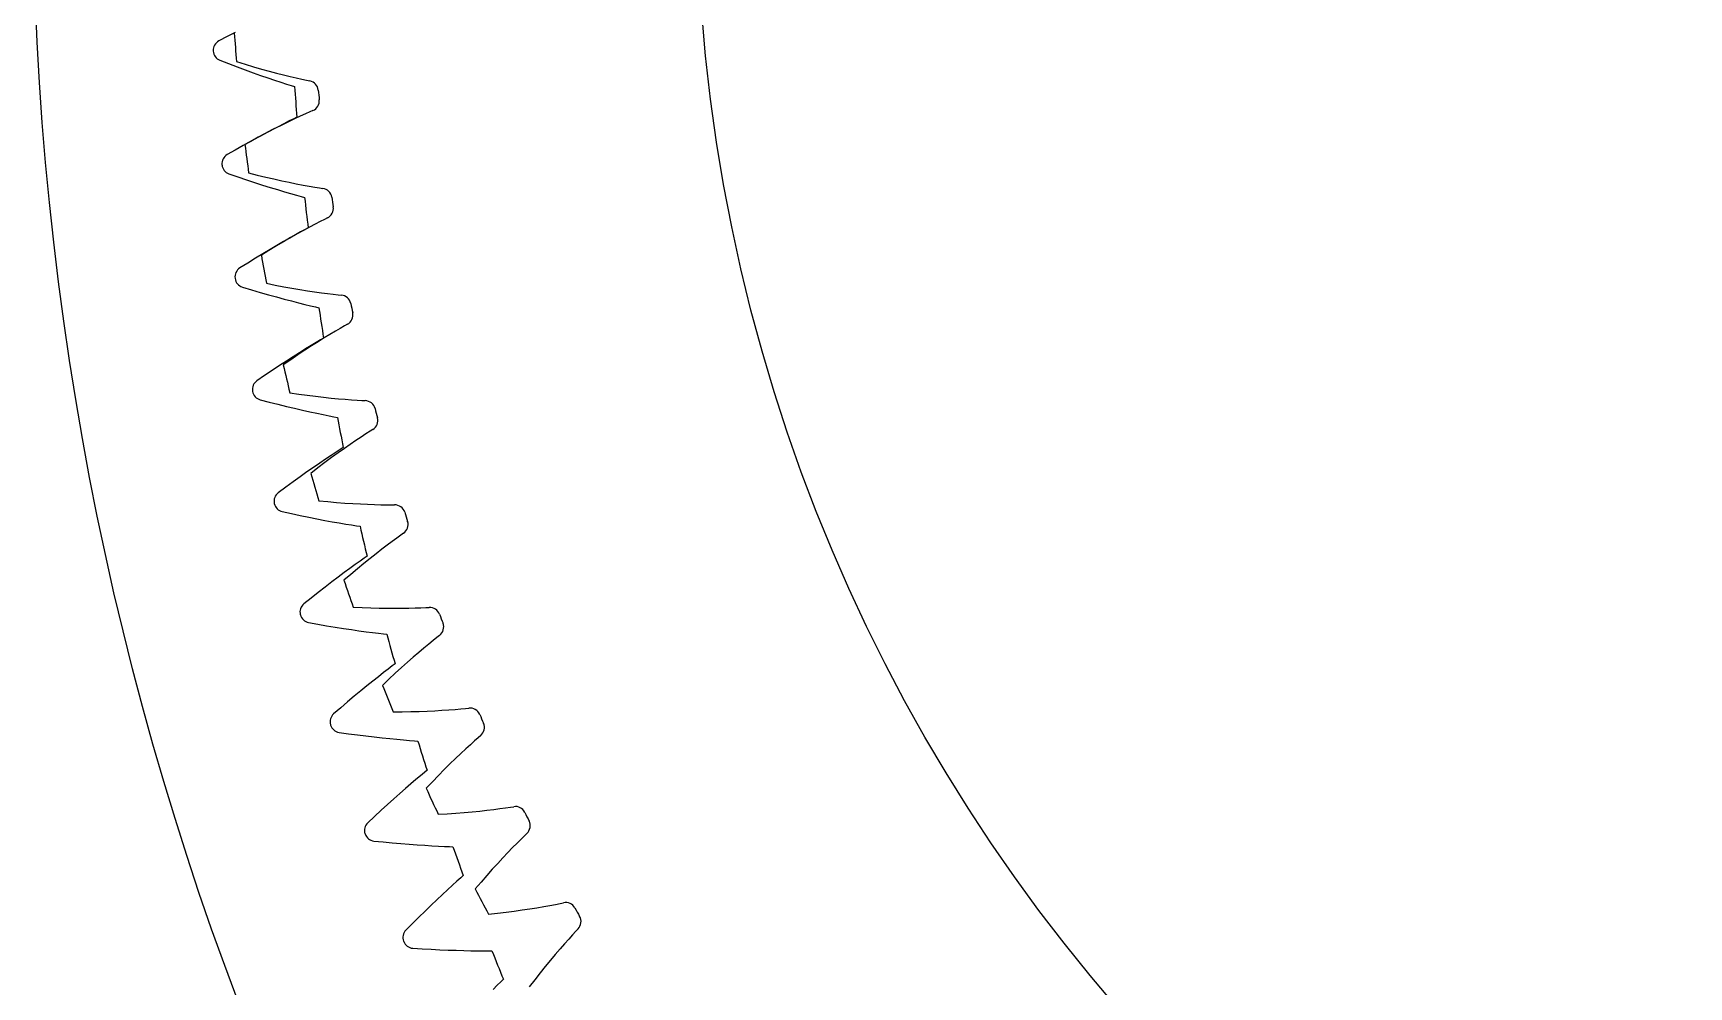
# Model space of a CAD drawing. Header units: millimetres. Extents: x -90 to 90, y -90 to 90.
# Drawn here: x -90.09 to -42.84, y -31.59 to -4.38 of the extents above; entities that cross this region are included whole.
import ezdxf

# ---------------------------------------------------------------- set-up
doc = ezdxf.new("R2010")
doc.units = ezdxf.units.MM

msp = doc.modelspace()

# ---------------------------------------------------------------- linework, layer by layer
at = {"layer": 'journal'}
msp.add_circle((-22, 0), 49.15, dxfattribs=at)
at = {"layer": 'outer'}
msp.add_circle((0, 0), 90.087573, dxfattribs=at)
at = {"layer": 'output_ring'}
for p, q in [((-84.554079, -4.478308), (-84.789859, -4.601722)), ((-84.32506, -4.36005), (-84.554079, -4.478308)), ((-84.758165, -5.152631), (-84.509786, -5.248191)), ((-84.509786, -5.248191), (-84.268716, -5.339404)), ((-84.268716, -5.339404), (-84.035561, -5.425674)), ((-84.035561, -5.425674), (-83.811011, -5.506934)), ((-83.811011, -5.506934), (-83.595919, -5.583076)), ((-83.595919, -5.583076), (-83.391373, -5.653933)), ((-83.391373, -5.653933), (-83.198823, -5.71924)), ((-83.198823, -5.71924), (-83.020326, -5.778563)), ((-83.020326, -5.778563), (-82.859099, -5.83113)), ((-82.859099, -5.83113), (-82.721154, -5.875334)), ((-82.721154, -5.875334), (-82.626828, -5.905148)), ((-83.096806, -7.048027), (-83.27713, -7.141962)), ((-82.929457, -6.962153), (-83.096806, -7.048027)), ((-82.778144, -6.885591), (-82.929457, -6.962153)), ((-82.648562, -6.820847), (-82.778144, -6.885591)), ((-82.559893, -6.776984), (-82.648562, -6.820847)), ((-83.878925, -7.465881), (-84.096178, -7.58673)), ((-83.669411, -7.351296), (-83.878925, -7.465881)), ((-83.468463, -7.243213), (-83.669411, -7.351296)), ((-83.27713, -7.141962), (-83.468463, -7.243213)), ((-84.3205, -7.713674), (-84.55138, -7.846029)), ((-84.096178, -7.58673), (-84.3205, -7.713674)), ((-84.498608, -8.395319), (-84.246751, -8.481295)), ((-84.246751, -8.481295), (-84.002364, -8.563208)), ((-84.002364, -8.563208), (-83.766076, -8.640484)), ((-83.766076, -8.640484), (-83.538578, -8.713083)), ((-83.538578, -8.713083), (-83.320727, -8.780931)), ((-83.320727, -8.780931), (-83.113617, -8.843902)), ((-83.113617, -8.843902), (-82.918707, -8.901786)), ((-82.918707, -8.901786), (-82.73807, -8.954228)), ((-82.73807, -8.954228), (-82.574948, -9.000581)), ((-82.574948, -9.000581), (-82.43541, -9.039469)), ((-82.43541, -9.039469), (-82.340011, -9.065648)), ((-82.942463, -10.326463), (-83.129777, -10.434968)), ((-82.765869, -10.22569), (-82.942463, -10.326463)), ((-82.601932, -10.133469), (-82.765869, -10.22569)), ((-82.453663, -10.051167), (-82.601932, -10.133469)), ((-82.326656, -9.981508), (-82.453663, -10.051167)), ((-82.239732, -9.93428), (-82.326656, -9.981508)), ((-83.743874, -10.802277), (-83.963169, -10.937719)), ((-83.531409, -10.673194), (-83.743874, -10.802277)), ((-83.326438, -10.550669), (-83.531409, -10.673194)), ((-83.129777, -10.434968), (-83.326438, -10.550669)), ((-83.963169, -10.937719), (-84.188811, -11.07882)), ((-84.115037, -11.625686), (-83.860072, -11.701953)), ((-83.860072, -11.701953), (-83.612727, -11.774445)), ((-83.612727, -11.774445), (-83.373652, -11.842614)), ((-83.373652, -11.842614), (-83.143541, -11.906445)), ((-83.143541, -11.906445), (-82.923251, -11.965899)), ((-82.923251, -11.965899), (-82.713881, -12.020891)), ((-82.713881, -12.020891), (-82.516897, -12.071267)), ((-82.516897, -12.071267), (-82.334384, -12.116751)), ((-82.334384, -12.116751), (-82.169606, -12.156822)), ((-82.169606, -12.156822), (-82.028681, -12.190337)), ((-82.028681, -12.190337), (-81.932349, -12.212843)), ((-82.008169, -13.201992), (-82.153178, -13.289913)), ((-81.883924, -13.127519), (-82.008169, -13.201992)), ((-81.798873, -13.076997), (-81.883924, -13.127519)), ((-82.669087, -13.611408), (-82.861172, -13.734557)), ((-82.486066, -13.495808), (-82.669087, -13.611408)), ((-82.313462, -13.388346), (-82.486066, -13.495808)), ((-82.153178, -13.289913), (-82.313462, -13.388346)), ((-83.482611, -14.145712), (-83.702682, -14.295352)), ((-83.268665, -14.001969), (-83.482611, -14.145712)), ((-83.0613, -13.864843), (-83.268665, -14.001969)), ((-82.861172, -13.734557), (-83.0613, -13.864843)), ((-83.608017, -14.838991), (-83.350318, -14.905435)), ((-83.350318, -14.905435), (-83.100377, -14.9684)), ((-83.100377, -14.9684), (-82.858867, -15.027362)), ((-82.858867, -15.027362), (-82.626479, -15.082333)), ((-82.626479, -15.082333), (-82.404074, -15.133306)), ((-82.404074, -15.133306), (-82.192751, -15.180237)), ((-82.192751, -15.180237), (-81.993982, -15.223031)), ((-81.993982, -15.223031), (-81.80986, -15.261492)), ((-81.80986, -15.261492), (-81.643669, -15.295222)), ((-81.643669, -15.295222), (-81.501564, -15.323314)), ((-81.501564, -15.323314), (-81.404441, -15.342114)), ((-81.740249, -16.531352), (-81.90861, -16.645346)), ((-81.583852, -16.426852), (-81.740249, -16.531352)), ((-81.442318, -16.333442), (-81.583852, -16.426852)), ((-81.321016, -16.254264), (-81.442318, -16.333442)), ((-81.237962, -16.200521), (-81.321016, -16.254264)), ((-82.274296, -16.898287), (-82.469286, -17.036144)), ((-82.087069, -16.767872), (-82.274296, -16.898287)), ((-81.90861, -16.645346), (-82.087069, -16.767872)), ((-82.87953, -17.332944), (-83.093709, -17.490903)), ((-82.671247, -17.181112), (-82.87953, -17.332944)), ((-82.469286, -17.036144), (-82.671247, -17.181112)), ((-82.97829, -18.030518), (-82.718235, -18.087043)), ((-82.718235, -18.087043), (-82.466066, -18.140388)), ((-82.466066, -18.140388), (-82.222474, -18.190056)), ((-82.222474, -18.190056), (-81.988152, -18.236086)), ((-81.988152, -18.236086), (-81.763957, -18.278502)), ((-81.763957, -18.278502), (-81.550992, -18.317305)), ((-81.550992, -18.317305), (-81.35073, -18.352454)), ((-81.35073, -18.352454), (-81.16527, -18.383834)), ((-81.16527, -18.383834), (-80.997908, -18.411173)), ((-80.997908, -18.411173), (-80.854831, -18.433803)), ((-80.854831, -18.433803), (-80.75706, -18.448868)), ((-80.638759, -19.357154), (-80.756938, -19.440919)), ((-80.557824, -19.300269), (-80.638759, -19.357154)), ((-81.210942, -19.770455), (-81.384576, -19.899726)), ((-81.04707, -19.650095), (-81.210942, -19.770455)), ((-80.894791, -19.539682), (-81.04707, -19.650095)), ((-80.756938, -19.440919), (-80.894791, -19.539682)), ((-81.756238, -20.182441), (-81.952498, -20.335039)), ((-81.566671, -20.037218), (-81.756238, -20.182441)), ((-81.384576, -19.899726), (-81.566671, -20.037218)), ((-82.154812, -20.494737), (-82.362783, -20.660784)), ((-81.952498, -20.335039), (-82.154812, -20.494737)), ((-82.22678, -21.195582), (-81.964751, -21.242104)), ((-81.964751, -21.242104), (-81.710724, -21.285752)), ((-81.710724, -21.285752), (-81.465409, -21.326053)), ((-81.465409, -21.326053), (-81.229495, -21.363074)), ((-81.229495, -21.363074), (-81.003841, -21.396872)), ((-81.003841, -21.396872), (-80.789546, -21.427489)), ((-80.789546, -21.427489), (-80.588084, -21.454942)), ((-80.588084, -21.454942), (-80.401558, -21.479195)), ((-80.401558, -21.479195), (-80.233272, -21.500104)), ((-80.233272, -21.500104), (-80.089433, -21.517237)), ((-80.089433, -21.517237), (-79.991157, -21.528546)), ((-80.087006, -22.623835), (-80.234944, -22.74)), ((-79.953037, -22.519865), (-80.087006, -22.623835)), ((-79.838153, -22.431634), (-79.953037, -22.519865)), ((-79.759456, -22.371691), (-79.838153, -22.431634)), ((-80.739335, -23.14674), (-80.923201, -23.299119)), ((-80.562641, -23.002375), (-80.739335, -23.14674)), ((-80.394085, -22.866549), (-80.562641, -23.002375)), ((-80.234944, -22.74), (-80.394085, -22.866549)), ((-81.113472, -23.459121), (-81.309521, -23.626452)), ((-80.923201, -23.299119), (-81.113472, -23.459121)), ((-81.309521, -23.626452), (-81.51098, -23.800343)), ((-81.354592, -24.329539), (-81.090973, -24.365991)), ((-81.090973, -24.365991), (-80.835461, -24.399876)), ((-80.835461, -24.399876), (-80.588782, -24.430751)), ((-80.588782, -24.430751), (-80.351623, -24.458709)), ((-80.351623, -24.458709), (-80.12484, -24.483839)), ((-80.12484, -24.483839), (-79.909529, -24.506226)), ((-79.909529, -24.506226), (-79.707164, -24.525942)), ((-79.707164, -24.525942), (-79.519846, -24.543033)), ((-79.519846, -24.543033), (-79.350883, -24.557481)), ((-79.350883, -24.557481), (-79.206493, -24.569091)), ((-79.206493, -24.569091), (-79.107855, -24.576628)), ((-78.920373, -25.473193), (-79.031794, -25.565759)), ((-78.84403, -25.410279), (-78.920373, -25.473193)), ((-79.459239, -25.929082), (-79.622469, -26.071265)), ((-79.305062, -25.796531), (-79.459239, -25.929082)), ((-79.161682, -25.674784), (-79.305062, -25.796531)), ((-79.031794, -25.565759), (-79.161682, -25.674784)), ((-79.971398, -26.381601), (-80.155401, -26.548774)), ((-79.793504, -26.222292), (-79.971398, -26.381601)), ((-79.622469, -26.071265), (-79.793504, -26.222292)), ((-80.344897, -26.723491), (-80.539547, -26.904971)), ((-80.155401, -26.548774), (-80.344897, -26.723491)), ((-80.363005, -27.427788), (-80.098183, -27.454116)), ((-80.098183, -27.454116), (-79.84156, -27.47819)), ((-79.84156, -27.47819), (-79.59388, -27.499594)), ((-79.59388, -27.499594), (-79.355825, -27.518448)), ((-79.355825, -27.518448), (-79.128245, -27.534873)), ((-79.128245, -27.534873), (-78.912235, -27.548996)), ((-78.912235, -27.548996), (-78.709263, -27.560947)), ((-78.709263, -27.560947), (-78.521428, -27.57085)), ((-78.521428, -27.57085), (-78.352035, -27.578816)), ((-78.352035, -27.578816), (-78.207307, -27.584887)), ((-78.207307, -27.584887), (-78.108452, -27.588641)), ((-78.258788, -28.815202), (-78.407776, -28.953561)), ((-78.120177, -28.688052), (-78.258788, -28.815202)), ((-77.99456, -28.574132), (-78.120177, -28.688052)), ((-77.886767, -28.477366), (-77.99456, -28.574132)), ((-77.81289, -28.411575), (-77.886767, -28.477366)), ((-78.730564, -29.259359), (-78.902226, -29.425365)), ((-78.565439, -29.101892), (-78.730564, -29.259359)), ((-78.407776, -28.953561), (-78.565439, -29.101892)), ((-79.079691, -29.599463), (-79.262356, -29.78131)), ((-78.902226, -29.425365), (-79.079691, -29.599463)), ((-79.262356, -29.78131), (-79.449912, -29.970112)), ((-79.253474, -30.485784), (-78.987838, -30.501949)), ((-78.987838, -30.501949), (-78.730481, -30.516176)), ((-78.730481, -30.516176), (-78.482163, -30.528078)), ((-78.482163, -30.528078), (-78.24356, -30.537799)), ((-78.24356, -30.537799), (-78.015518, -30.545495)), ((-78.015518, -30.545495), (-77.799126, -30.551334)), ((-77.799126, -30.551334), (-77.595845, -30.555502)), ((-77.595845, -30.555502), (-77.407768, -30.558203)), ((-77.407768, -30.558203), (-77.238195, -30.559675)), ((-77.238195, -30.559675), (-77.09334, -30.560198)), ((-77.09334, -30.560198), (-76.994415, -30.560163)), ((-76.842859, -31.540569), (-76.96402, -31.659217)), ((-76.738851, -31.439745), (-76.842859, -31.540569)), ((-76.667548, -31.371172), (-76.738851, -31.439745))]:
    msp.add_line(p, q, dxfattribs=at)
for centre, radius, start, end in [((-84.647828, -4.86597), 0.3, 118.257685, 183.29002), ((0, 0), 85.087573, 183.29002, 183.295346), ((-84.647375, -4.873838), 0.3, 183.295346, 248.32768), ((0, 0), 82.837573, 184.087846, 184.692641), ((-84.399332, -8.104643), 0.3, 120.452807, 185.485142), ((0, 0), 85.087573, 185.485142, 185.490467), ((-84.398578, -8.112487), 0.3, 185.490467, 250.522802), ((0, 0), 82.837573, 186.282968, 186.887763), ((-84.026968, -11.331421), 0.3, 122.647929, 187.680264), ((0, 0), 85.087573, 187.680264, 187.685589), ((-84.025915, -11.33923), 0.3, 187.685589, 252.717924), ((0, 0), 82.837573, 188.47809, 189.082885), ((-83.531283, -14.541568), 0.3, 124.843051, 189.875386), ((0, 0), 85.087573, 189.875386, 189.880711), ((-83.529931, -14.549332), 0.3, 189.880711, 254.913046), ((0, 0), 82.837573, 190.673212, 191.278007), ((-82.913005, -17.730374), 0.3, 127.038173, 192.070508), ((0, 0), 85.087573, 192.070508, 192.075833), ((-82.911356, -17.73808), 0.3, 192.075833, 257.108168), ((0, 0), 82.837573, 192.868334, 193.473129), ((-82.17304, -20.893157), 0.3, 129.233295, 194.26563), ((0, 0), 85.087573, 194.26563, 194.270955), ((-82.171097, -20.900795), 0.3, 194.270955, 259.30329), ((0, 0), 82.837573, 195.063456, 195.668251), ((-81.312474, -24.025278), 0.3, 131.428417, 196.460752), ((0, 0), 85.087573, 196.460752, 196.466077), ((-81.310241, -24.032835), 0.3, 196.466077, 261.498412), ((0, 0), 82.837573, 197.258578, 197.863373), ((-80.332572, -27.122138), 0.3, 133.623539, 198.655874), ((0, 0), 85.087573, 198.655874, 198.661199), ((-80.330051, -27.129604), 0.3, 198.661199, 263.693534), ((0, 0), 82.837573, 199.4537, 200.058495), ((-79.23477, -30.179192), 0.3, 135.818661, 200.850996), ((0, 0), 85.087573, 200.850996, 200.856321), ((-79.231965, -30.186556), 0.3, 200.856321, 265.888656), ((0, 0), 82.837573, 201.648822, 202.253617)]:
    msp.add_arc(centre, radius, start, end, dxfattribs=at)
at = {"layer": 'thin_ring_external'}
for p, q in [((-84.284155, -5.189797), (-84.039739, -5.265968)), ((-84.039739, -5.265968), (-83.802659, -5.337035)), ((-83.802659, -5.337035), (-83.573475, -5.403052)), ((-83.573475, -5.403052), (-83.35286, -5.464062)), ((-83.35286, -5.464062), (-83.141647, -5.520094)), ((-83.141647, -5.520094), (-82.940893, -5.571148)), ((-82.940893, -5.571148), (-82.752012, -5.617183)), ((-82.752012, -5.617183), (-82.577007, -5.658068)), ((-82.577007, -5.658068), (-82.419011, -5.693487)), ((-82.419011, -5.693487), (-82.283891, -5.722631)), ((-82.283891, -5.722631), (-82.191388, -5.743443)), ((-82.104636, -6.589614), (-82.190993, -6.628763)), ((-82.989806, -7.001137), (-83.185257, -7.09886)), ((-82.803589, -6.910409), (-82.989806, -7.001137)), ((-82.627978, -6.827005), (-82.803589, -6.910409)), ((-82.464909, -6.75146), (-82.627978, -6.827005)), ((-82.317387, -6.684718), (-82.464909, -6.75146)), ((-82.190993, -6.628763), (-82.317387, -6.684718)), ((-83.81765, -7.43221), (-84.041526, -7.556391)), ((-83.599922, -7.314514), (-83.81765, -7.43221)), ((-83.388902, -7.203366), (-83.599922, -7.314514)), ((-83.185257, -7.09886), (-83.388902, -7.203366)), ((-83.937915, -8.363293), (-83.689928, -8.426884)), ((-83.689928, -8.426884), (-83.449528, -8.485754)), ((-83.449528, -8.485754), (-83.217272, -8.539983)), ((-83.217272, -8.539983), (-82.993831, -8.589648)), ((-82.993831, -8.589648), (-82.780032, -8.634822)), ((-82.780032, -8.634822), (-82.576933, -8.675559)), ((-82.576933, -8.675559), (-82.385948, -8.71189)), ((-82.385948, -8.71189), (-82.209083, -8.743785)), ((-82.209083, -8.743785), (-82.049485, -8.771091)), ((-82.049485, -8.771091), (-81.913054, -8.793298)), ((-81.913054, -8.793298), (-81.819608, -8.809359)), ((-82.200301, -9.9138), (-82.371424, -10.006062)), ((-82.041303, -9.830027), (-82.200301, -9.9138)), ((-81.897381, -9.75584), (-82.041303, -9.830027)), ((-81.774008, -9.693504), (-81.897381, -9.75584)), ((-81.689764, -9.649997), (-81.774008, -9.693504)), ((-82.941015, -10.328524), (-83.146085, -10.450302)), ((-82.742972, -10.213755), (-82.941015, -10.328524)), ((-82.552766, -10.10618), (-82.742972, -10.213755)), ((-82.371424, -10.006062), (-82.552766, -10.10618)), ((-83.35752, -10.578961), (-83.574763, -10.714411)), ((-83.146085, -10.450302), (-83.35752, -10.578961)), ((-83.430086, -11.514971), (-83.179176, -11.565816)), ((-83.179176, -11.565816), (-82.936083, -11.612334)), ((-82.936083, -11.612334), (-82.701361, -11.654633)), ((-82.701361, -11.654633), (-82.475675, -11.692825)), ((-82.475675, -11.692825), (-82.259848, -11.727023)), ((-82.259848, -11.727023), (-82.054935, -11.757337)), ((-82.054935, -11.757337), (-81.862344, -11.783868)), ((-81.862344, -11.783868), (-81.684081, -11.806691)), ((-81.684081, -11.806691), (-81.523297, -11.825812)), ((-81.523297, -11.825812), (-81.385909, -11.841024)), ((-81.385909, -11.841024), (-81.291766, -11.852292)), ((-81.20108, -12.732956), (-81.321109, -12.80151)), ((-81.119167, -12.685204), (-81.20108, -12.732956)), ((-81.957751, -13.184857), (-82.142216, -13.302004)), ((-81.781758, -13.07561), (-81.957751, -13.184857)), ((-81.615569, -12.974731), (-81.781758, -13.07561)), ((-81.461055, -12.882949), (-81.615569, -12.974731)), ((-81.321109, -12.80151), (-81.461055, -12.882949)), ((-82.737314, -13.698113), (-82.947358, -13.844479)), ((-82.532725, -13.558825), (-82.737314, -13.698113)), ((-82.334141, -13.426735), (-82.532725, -13.558825)), ((-82.142216, -13.302004), (-82.334141, -13.426735)), ((-82.761993, -14.636607), (-82.508813, -14.674574)), ((-82.508813, -14.674574), (-82.263663, -14.708619)), ((-82.263663, -14.708619), (-82.027087, -14.738878)), ((-82.027087, -14.738878), (-81.799746, -14.765496)), ((-81.799746, -14.765496), (-81.582454, -14.788629)), ((-81.582454, -14.788629), (-81.37626, -14.80844)), ((-81.37626, -14.80844), (-81.182565, -14.825103)), ((-81.182565, -14.825103), (-81.00337, -14.838795)), ((-81.00337, -14.838795), (-80.841819, -14.849681)), ((-80.841819, -14.849681), (-80.703834, -14.857857)), ((-80.703834, -14.857857), (-80.609238, -14.864304)), ((-80.875306, -16.001813), (-81.036128, -16.111046)), ((-80.725681, -15.902261), (-80.875306, -16.001813)), ((-80.590076, -15.813782), (-80.725681, -15.902261)), ((-80.473704, -15.739189), (-80.590076, -15.813782)), ((-80.394336, -15.687317), (-80.473704, -15.739189)), ((-81.569861, -16.489918), (-81.761442, -16.631975)), ((-81.384555, -16.35555), (-81.569861, -16.489918)), ((-81.206313, -16.229136), (-81.384555, -16.35555)), ((-81.036128, -16.111046), (-81.206313, -16.229136)), ((-81.958652, -16.781528), (-82.160948, -16.938428)), ((-81.761442, -16.631975), (-81.958652, -16.781528)), ((-81.935378, -17.720058), (-81.680591, -17.745048)), ((-81.680591, -17.745048), (-81.434022, -17.766531)), ((-81.434022, -17.766531), (-81.19621, -17.78467)), ((-81.19621, -17.78467), (-80.967805, -17.799646)), ((-80.967805, -17.799646), (-80.749616, -17.811654)), ((-80.749616, -17.811654), (-80.542679, -17.820911)), ((-80.542679, -17.820911), (-80.348386, -17.827662)), ((-80.348386, -17.827662), (-80.168726, -17.832185)), ((-80.168726, -17.832185), (-80.00683, -17.834808)), ((-80.00683, -17.834808), (-79.868607, -17.835929)), ((-79.868607, -17.835929), (-79.773805, -17.837537)), ((-79.837098, -18.880085), (-79.981445, -18.987148)), ((-79.706187, -18.784798), (-79.837098, -18.880085)), ((-79.593776, -18.70436), (-79.706187, -18.784798)), ((-79.51716, -18.648503), (-79.593776, -18.70436)), ((-80.471968, -19.366426), (-80.650171, -19.51008)), ((-80.300413, -19.231076), (-80.471968, -19.366426)), ((-80.136479, -19.10445), (-80.300413, -19.231076)), ((-79.981445, -18.987148), (-80.136479, -19.10445)), ((-81.023565, -19.821161), (-81.217585, -19.988186)), ((-80.834248, -19.661735), (-81.023565, -19.821161)), ((-80.650171, -19.51008), (-80.834248, -19.661735)), ((-80.952399, -20.757279), (-80.696668, -20.769227)), ((-80.696668, -20.769227), (-80.449324, -20.778092)), ((-80.449324, -20.778092), (-80.210896, -20.784065)), ((-80.210896, -20.784065), (-79.982025, -20.787358)), ((-79.982025, -20.787358), (-79.763507, -20.78821)), ((-79.763507, -20.78821), (-79.556367, -20.786888)), ((-79.556367, -20.786888), (-79.361983, -20.78371)), ((-79.361983, -20.78371), (-79.182326, -20.779054)), ((-79.182326, -20.779054), (-79.020507, -20.773407)), ((-79.020507, -20.773407), (-78.882408, -20.767468)), ((-78.882408, -20.767468), (-78.787648, -20.764234)), ((-78.67175, -21.706807), (-78.797624, -21.808654)), ((-78.563592, -21.620733), (-78.67175, -21.706807)), ((-78.489928, -21.561037), (-78.563592, -21.620733)), ((-79.242413, -22.182844), (-79.406833, -22.326777)), ((-79.085159, -22.048012), (-79.242413, -22.182844)), ((-78.936316, -21.922947), (-79.085159, -22.048012)), ((-78.797624, -21.808654), (-78.936316, -21.922947)), ((-79.753562, -22.640199), (-79.934491, -22.809084)), ((-79.577469, -22.479343), (-79.753562, -22.640199)), ((-79.406833, -22.326777), (-79.577469, -22.479343)), ((-79.934491, -22.809084), (-80.119731, -22.985798)), ((-79.81562, -23.740347), (-79.559612, -23.739222)), ((-79.559612, -23.739222), (-79.312138, -23.735445)), ((-79.312138, -23.735445), (-79.073716, -23.729236)), ((-79.073716, -23.729236), (-78.844975, -23.720839)), ((-78.844975, -23.720839), (-78.626699, -23.710531)), ((-78.626699, -23.710531), (-78.419898, -23.698635)), ((-78.419898, -23.698635), (-78.225929, -23.685536)), ((-78.225929, -23.685536), (-78.046744, -23.671712)), ((-78.046744, -23.671712), (-77.885425, -23.65781)), ((-77.885425, -23.65781), (-77.747809, -23.644828)), ((-77.747809, -23.644828), (-77.653337, -23.636759)), ((-77.385841, -24.480701), (-77.489462, -24.572185)), ((-77.315321, -24.417321), (-77.385841, -24.480701)), ((-77.88491, -24.934054), (-78.035074, -25.076739)), ((-77.742648, -24.801552), (-77.88491, -24.934054)), ((-77.609972, -24.680326), (-77.742648, -24.801552)), ((-77.489462, -24.572185), (-77.609972, -24.680326)), ((-78.354553, -25.389959), (-78.522204, -25.559597)), ((-78.191931, -25.22888), (-78.354553, -25.389959)), ((-78.035074, -25.076739), (-78.191931, -25.22888)), ((-78.694274, -25.737501), (-78.870248, -25.923442)), ((-78.522204, -25.559597), (-78.694274, -25.737501)), ((-76.46777, -26.460501), (-76.373834, -26.447619)), ((-78.528007, -26.661479), (-78.27239, -26.647283)), ((-78.27239, -26.647283), (-78.025432, -26.630875)), ((-78.025432, -26.630875), (-77.787638, -26.612501)), ((-77.787638, -26.612501), (-77.559624, -26.592435)), ((-77.559624, -26.592435), (-77.342159, -26.570995)), ((-77.342159, -26.570995), (-77.136235, -26.548555)), ((-77.136235, -26.548555), (-76.943188, -26.525569)), ((-76.943188, -26.525569), (-76.764942, -26.502614)), ((-76.764942, -26.502614), (-76.604544, -26.480493)), ((-76.604544, -26.480493), (-76.46777, -26.460501)), ((-76.162409, -27.373457), (-76.27724, -27.48761)), ((-76.063594, -27.276801), (-76.162409, -27.373457)), ((-75.996402, -27.209904), (-76.063594, -27.276801)), ((-76.538863, -27.755045), (-76.681546, -27.905212)), ((-76.403552, -27.615452), (-76.538863, -27.755045)), ((-76.27724, -27.48761), (-76.403552, -27.615452)), ((-76.984616, -28.234337), (-77.143386, -28.412313)), ((-76.83043, -28.065163), (-76.984616, -28.234337)), ((-76.681546, -27.905212), (-76.83043, -28.065163)), ((-77.306147, -28.598771), (-77.472398, -28.793455)), ((-77.143386, -28.412313), (-77.306147, -28.598771)), ((-75.517107, -29.296399), (-75.340265, -29.264373)), ((-75.340265, -29.264373), (-75.181205, -29.234091)), ((-75.181205, -29.234091), (-75.045631, -29.207141)), ((-75.045631, -29.207141), (-74.952475, -29.18948)), ((-77.092918, -29.513054), (-76.83836, -29.485825)), ((-76.83836, -29.485825), (-76.592562, -29.456829)), ((-76.592562, -29.456829), (-76.356016, -29.426336)), ((-76.356016, -29.426336), (-76.129324, -29.394654)), ((-76.129324, -29.394654), (-75.913238, -29.362139)), ((-75.913238, -29.362139), (-75.708728, -29.329213)), ((-75.708728, -29.329213), (-75.517107, -29.296399)), ((-74.802904, -30.223182), (-74.922525, -30.357307)), ((-74.694052, -30.103314), (-74.802904, -30.223182)), ((-74.600301, -30.00174), (-74.694052, -30.103314)), ((-74.536613, -29.931498), (-74.600301, -30.00174)), ((-75.185361, -30.660884), (-75.325883, -30.828228)), ((-75.050531, -30.503627), (-75.185361, -30.660884)), ((-74.922525, -30.357307), (-75.050531, -30.503627)), ((-75.471229, -31.005054), (-75.620705, -31.190905)), ((-75.325883, -30.828228), (-75.471229, -31.005054)), ((-75.773733, -31.38543), (-75.929827, -31.588349)), ((-75.620705, -31.190905), (-75.773733, -31.38543))]:
    msp.add_line(p, q, dxfattribs=at)
for centre, radius, start, end in [((-22, 0), 62.5, 184.017348, 184.76314), ((-82.248194, -6.038016), 0.3, 5.723018, 79.084978), ((-22, 0), 60.25, 185.723018, 185.984299), ((-82.220033, -6.312696), 0.3, 292.622339, 5.984299), ((-22, 0), 62.5, 186.944177, 187.689969), ((-81.861299, -9.106448), 0.3, 8.649847, 82.011807), ((-81.819149, -9.379332), 0.3, 295.549168, 8.911128), ((-22, 0), 60.25, 188.649847, 188.911128), ((-22, 0), 62.5, 189.871006, 190.616799), ((-81.318233, -12.151122), 0.3, 11.576677, 84.938637), ((-22, 0), 60.25, 191.576677, 191.837958), ((-81.262204, -12.421499), 0.3, 298.475997, 11.837958), ((-22, 0), 62.5, 192.797835, 193.543628), ((-80.620412, -15.164096), 0.3, 14.503506, 87.865466), ((-22, 0), 60.25, 194.503506, 194.764787), ((-80.550651, -15.431259), 0.3, 301.402827, 14.764787), ((-22, 0), 62.5, 195.724665, 196.470457), ((-79.769657, -18.137509), 0.3, 17.430335, 90.792295), ((-79.686346, -18.400761), 0.3, 304.329656, 17.691616), ((-22, 0), 60.25, 197.430335, 197.691616), ((-22, 0), 62.5, 198.651494, 199.397286), ((-78.768188, -21.063602), 0.3, 20.357164, 93.719125), ((-78.671544, -21.322257), 0.3, 307.256485, 20.618445), ((-22, 0), 60.25, 200.357164, 200.618445), ((-22, 0), 62.5, 201.578323, 202.324116), ((-77.618617, -23.934743), 0.3, 23.283994, 96.645954), ((-22, 0), 60.25, 203.283994, 203.545275), ((-77.508892, -24.188126), 0.3, 310.183314, 23.545275), ((-22, 0), 62.5, 204.505153, 205.250945), ((-76.323944, -26.743441), 0.3, 26.210823, 99.572783), ((-22, 0), 60.25, 206.210823, 206.472104), ((-76.201423, -26.990891), 0.3, 313.110144, 26.472104), ((-22, 0), 62.5, 207.431982, 208.177774), ((-74.887545, -29.482369), 0.3, 29.137652, 102.499612), ((-22, 0), 60.25, 209.137652, 209.398933), ((-74.75255, -29.72324), 0.3, 316.036973, 29.398933)]:
    msp.add_arc(centre, radius, start, end, dxfattribs=at)

doc.saveas('drawing.dxf')
